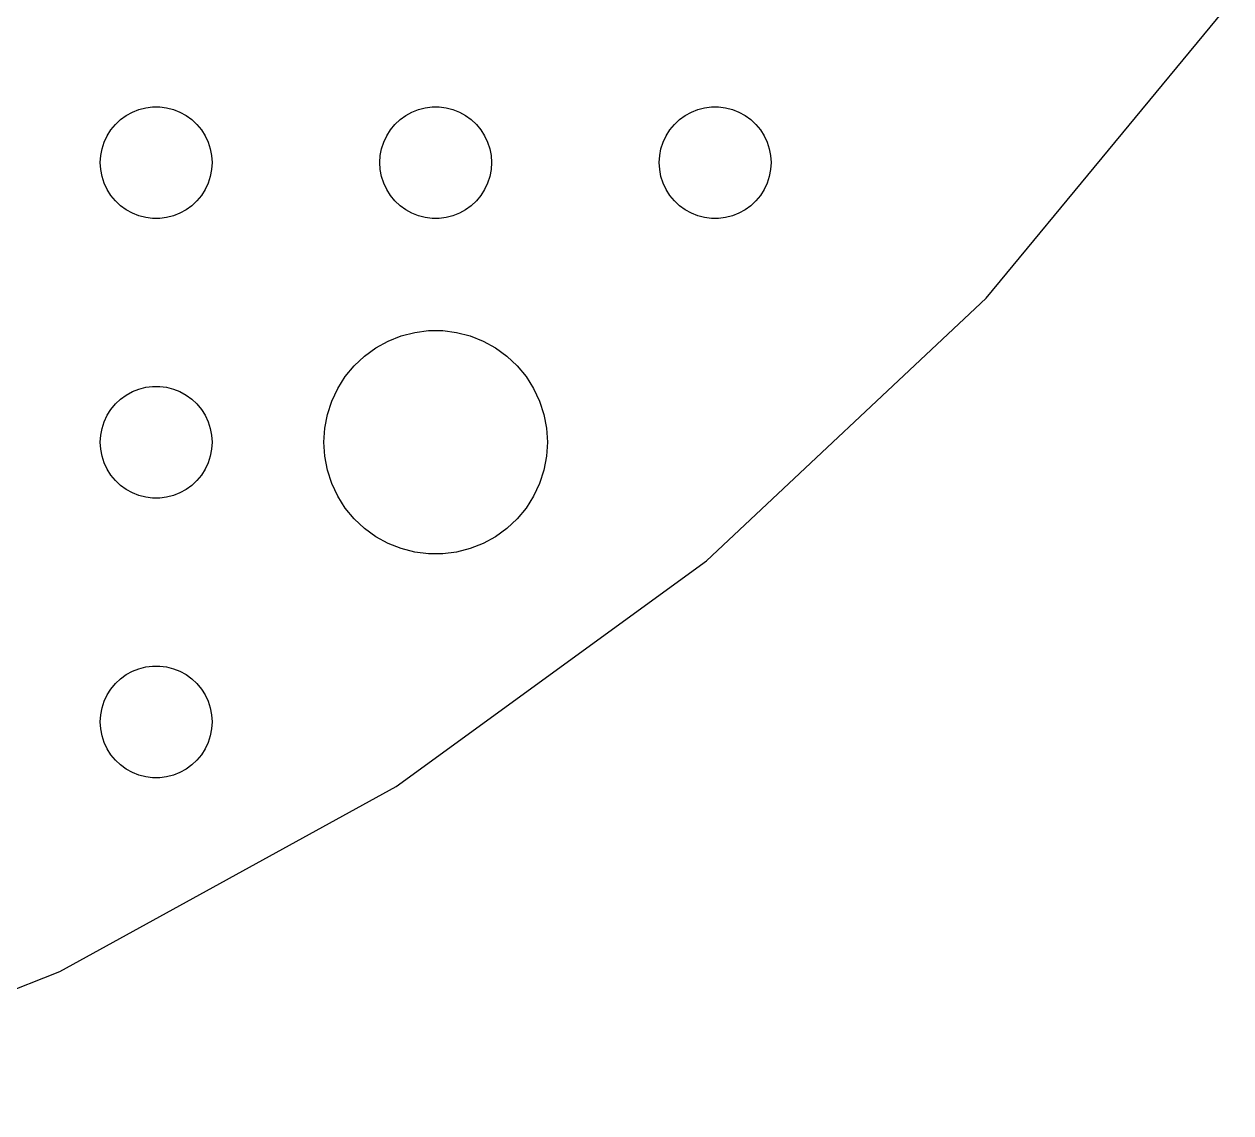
# Model space of a CAD drawing. Header units: metres. Extents: x -82 to 82, y -82 to 82.
# Drawn here: x 33.96 to 66.34, y -77.99 to -48.79 of the extents above; entities that cross this region are included whole.
import ezdxf

# ---------------------------------------------------------------- set-up
doc = ezdxf.new("R2010")
doc.units = ezdxf.units.M

msp = doc.modelspace()

# ---------------------------------------------------------------- linework, layer by layer
for p, q in [((59.7754, -56.1329), (66.3394, -48.1984)), ((36.6963, -51.2335), (36.8613, -51.1428)), ((36.8613, -51.1428), (37.0365, -51.0734)), ((37.0365, -51.0734), (37.2189, -51.0266)), ((37.2189, -51.0266), (37.4058, -51.003)), ((37.4058, -51.003), (37.5942, -51.003)), ((37.5942, -51.003), (37.7811, -51.0266)), ((37.7811, -51.0266), (37.9635, -51.0734)), ((37.9635, -51.0734), (38.1387, -51.1428)), ((38.1387, -51.1428), (38.3037, -51.2335)), ((44.1963, -51.2335), (44.3613, -51.1428)), ((44.3613, -51.1428), (44.5365, -51.0734)), ((44.5365, -51.0734), (44.7189, -51.0266)), ((44.7189, -51.0266), (44.9058, -51.003)), ((44.9058, -51.003), (45.0942, -51.003)), ((45.0942, -51.003), (45.2811, -51.0266)), ((45.2811, -51.0266), (45.4635, -51.0734)), ((45.4635, -51.0734), (45.6387, -51.1428)), ((45.6387, -51.1428), (45.8037, -51.2335)), ((51.6963, -51.2335), (51.8613, -51.1428)), ((51.8613, -51.1428), (52.0365, -51.0734)), ((52.0365, -51.0734), (52.2189, -51.0266)), ((52.2189, -51.0266), (52.4058, -51.003)), ((52.4058, -51.003), (52.5942, -51.003)), ((52.5942, -51.003), (52.7811, -51.0266)), ((52.7811, -51.0266), (52.9635, -51.0734)), ((52.9635, -51.0734), (53.1387, -51.1428)), ((53.1387, -51.1428), (53.3037, -51.2335)), ((36.2865, -51.6183), (36.4065, -51.4732)), ((36.4065, -51.4732), (36.5439, -51.3442)), ((36.5439, -51.3442), (36.6963, -51.2335)), ((38.3037, -51.2335), (38.4561, -51.3442)), ((38.4561, -51.3442), (38.5934, -51.4732)), ((38.5934, -51.4732), (38.7135, -51.6183)), ((43.7865, -51.6183), (43.9065, -51.4732)), ((43.9065, -51.4732), (44.0439, -51.3442)), ((44.0439, -51.3442), (44.1963, -51.2335)), ((45.8037, -51.2335), (45.9561, -51.3442)), ((45.9561, -51.3442), (46.0934, -51.4732)), ((46.0934, -51.4732), (46.2135, -51.6183)), ((51.2865, -51.6183), (51.4065, -51.4732)), ((51.4065, -51.4732), (51.5439, -51.3442)), ((51.5439, -51.3442), (51.6963, -51.2335)), ((53.3037, -51.2335), (53.4561, -51.3442)), ((53.4561, -51.3442), (53.5934, -51.4732)), ((53.5934, -51.4732), (53.7135, -51.6183)), ((36.1053, -51.9478), (36.1855, -51.7774)), ((36.1855, -51.7774), (36.2865, -51.6183)), ((38.7135, -51.6183), (38.8145, -51.7774)), ((38.8145, -51.7774), (38.8947, -51.9478)), ((43.6053, -51.9478), (43.6855, -51.7774)), ((43.6855, -51.7774), (43.7865, -51.6183)), ((46.2135, -51.6183), (46.3145, -51.7774)), ((46.3145, -51.7774), (46.3947, -51.9478)), ((51.1053, -51.9478), (51.1855, -51.7774)), ((51.1855, -51.7774), (51.2865, -51.6183)), ((53.7135, -51.6183), (53.8145, -51.7774)), ((53.8145, -51.7774), (53.8947, -51.9478)), ((36.0118, -52.312), (36.0471, -52.127)), ((36.0471, -52.127), (36.1053, -51.9478)), ((38.8947, -51.9478), (38.9529, -52.127)), ((38.9529, -52.127), (38.9882, -52.312)), ((43.5118, -52.312), (43.5471, -52.127)), ((43.5471, -52.127), (43.6053, -51.9478)), ((46.3947, -51.9478), (46.4529, -52.127)), ((46.4529, -52.127), (46.4882, -52.312)), ((51.0118, -52.312), (51.0471, -52.127)), ((51.0471, -52.127), (51.1053, -51.9478)), ((53.8947, -51.9478), (53.9529, -52.127)), ((53.9529, -52.127), (53.9882, -52.312)), ((36, -52.5), (36.0118, -52.312)), ((38.9882, -52.312), (39, -52.5)), ((43.5, -52.5), (43.5118, -52.312)), ((46.4882, -52.312), (46.5, -52.5)), ((51, -52.5), (51.0118, -52.312)), ((53.9882, -52.312), (54, -52.5)), ((36.0118, -52.688), (36, -52.5)), ((36.0471, -52.873), (36.0118, -52.688)), ((38.9882, -52.688), (38.9529, -52.873)), ((39, -52.5), (38.9882, -52.688)), ((43.5118, -52.688), (43.5, -52.5)), ((43.5471, -52.873), (43.5118, -52.688)), ((46.4882, -52.688), (46.4529, -52.873)), ((46.5, -52.5), (46.4882, -52.688)), ((51.0118, -52.688), (51, -52.5)), ((51.0471, -52.873), (51.0118, -52.688)), ((53.9882, -52.688), (53.9529, -52.873)), ((54, -52.5), (53.9882, -52.688)), ((36.1053, -53.0522), (36.0471, -52.873)), ((36.1855, -53.2226), (36.1053, -53.0522)), ((38.8947, -53.0522), (38.8145, -53.2226)), ((38.9529, -52.873), (38.8947, -53.0522)), ((43.6053, -53.0522), (43.5471, -52.873)), ((43.6855, -53.2226), (43.6053, -53.0522)), ((46.3947, -53.0522), (46.3145, -53.2226)), ((46.4529, -52.873), (46.3947, -53.0522)), ((51.1053, -53.0522), (51.0471, -52.873)), ((51.1855, -53.2226), (51.1053, -53.0522)), ((53.8947, -53.0522), (53.8145, -53.2226)), ((53.9529, -52.873), (53.8947, -53.0522)), ((36.2865, -53.3817), (36.1855, -53.2226)), ((36.4065, -53.5268), (36.2865, -53.3817)), ((38.7135, -53.3817), (38.5934, -53.5268)), ((38.8145, -53.2226), (38.7135, -53.3817)), ((43.7865, -53.3817), (43.6855, -53.2226)), ((43.9065, -53.5268), (43.7865, -53.3817)), ((46.2135, -53.3817), (46.0934, -53.5268)), ((46.3145, -53.2226), (46.2135, -53.3817)), ((51.2865, -53.3817), (51.1855, -53.2226)), ((51.4065, -53.5268), (51.2865, -53.3817)), ((53.7135, -53.3817), (53.5934, -53.5268)), ((53.8145, -53.2226), (53.7135, -53.3817)), ((36.5439, -53.6558), (36.4065, -53.5268)), ((36.6963, -53.7665), (36.5439, -53.6558)), ((38.4561, -53.6558), (38.3037, -53.7665)), ((38.5934, -53.5268), (38.4561, -53.6558)), ((44.0439, -53.6558), (43.9065, -53.5268)), ((44.1963, -53.7665), (44.0439, -53.6558)), ((45.9561, -53.6558), (45.8037, -53.7665)), ((46.0934, -53.5268), (45.9561, -53.6558)), ((51.5439, -53.6558), (51.4065, -53.5268)), ((51.6963, -53.7665), (51.5439, -53.6558)), ((53.4561, -53.6558), (53.3037, -53.7665)), ((53.5934, -53.5268), (53.4561, -53.6558)), ((36.8613, -53.8572), (36.6963, -53.7665)), ((37.0365, -53.9266), (36.8613, -53.8572)), ((37.2189, -53.9734), (37.0365, -53.9266)), ((37.4058, -53.997), (37.2189, -53.9734)), ((37.5942, -53.997), (37.4058, -53.997)), ((37.7811, -53.9734), (37.5942, -53.997)), ((37.9635, -53.9266), (37.7811, -53.9734)), ((38.1387, -53.8572), (37.9635, -53.9266)), ((38.3037, -53.7665), (38.1387, -53.8572)), ((44.3613, -53.8572), (44.1963, -53.7665)), ((44.5365, -53.9266), (44.3613, -53.8572)), ((44.7189, -53.9734), (44.5365, -53.9266)), ((44.9058, -53.997), (44.7189, -53.9734)), ((45.0942, -53.997), (44.9058, -53.997)), ((45.2811, -53.9734), (45.0942, -53.997)), ((45.4635, -53.9266), (45.2811, -53.9734)), ((45.6387, -53.8572), (45.4635, -53.9266)), ((45.8037, -53.7665), (45.6387, -53.8572)), ((51.8613, -53.8572), (51.6963, -53.7665)), ((52.0365, -53.9266), (51.8613, -53.8572)), ((52.2189, -53.9734), (52.0365, -53.9266)), ((52.4058, -53.997), (52.2189, -53.9734)), ((52.5942, -53.997), (52.4058, -53.997)), ((52.7811, -53.9734), (52.5942, -53.997)), ((52.9635, -53.9266), (52.7811, -53.9734)), ((53.1387, -53.8572), (52.9635, -53.9266)), ((53.3037, -53.7665), (53.1387, -53.8572)), ((52.2688, -63.1821), (59.7754, -56.1329)), ((43.3925, -57.467), (43.7227, -57.2855)), ((43.7227, -57.2855), (44.0729, -57.1468)), ((44.0729, -57.1468), (44.4379, -57.0531)), ((44.4379, -57.0531), (44.8116, -57.0059)), ((44.8116, -57.0059), (45.1884, -57.0059)), ((45.1884, -57.0059), (45.5621, -57.0531)), ((45.5621, -57.0531), (45.927, -57.1468)), ((45.927, -57.1468), (46.2773, -57.2855)), ((46.2773, -57.2855), (46.6075, -57.467)), ((43.0877, -57.6885), (43.3925, -57.467)), ((46.6075, -57.467), (46.9123, -57.6885)), ((42.5729, -58.2366), (42.8131, -57.9464)), ((42.8131, -57.9464), (43.0877, -57.6885)), ((46.9123, -57.6885), (47.1869, -57.9464)), ((47.1869, -57.9464), (47.427, -58.2366)), ((42.3711, -58.5547), (42.5729, -58.2366)), ((47.427, -58.2366), (47.6289, -58.5547)), ((36.8613, -58.6428), (37.0365, -58.5734)), ((37.0365, -58.5734), (37.2189, -58.5266)), ((37.2189, -58.5266), (37.4058, -58.503)), ((37.4058, -58.503), (37.5942, -58.503)), ((37.5942, -58.503), (37.7811, -58.5266)), ((37.7811, -58.5266), (37.9635, -58.5734)), ((37.9635, -58.5734), (38.1387, -58.6428)), ((42.2107, -58.8956), (42.3711, -58.5547)), ((47.6289, -58.5547), (47.7893, -58.8956)), ((36.4065, -58.9732), (36.5439, -58.8442)), ((36.5439, -58.8442), (36.6963, -58.7335)), ((36.6963, -58.7335), (36.8613, -58.6428)), ((38.1387, -58.6428), (38.3037, -58.7335)), ((38.3037, -58.7335), (38.4561, -58.8442)), ((38.4561, -58.8442), (38.5934, -58.9732)), ((42.0942, -59.2539), (42.2107, -58.8956)), ((47.7893, -58.8956), (47.9057, -59.2539)), ((36.1855, -59.2774), (36.2865, -59.1183)), ((36.2865, -59.1183), (36.4065, -58.9732)), ((38.5934, -58.9732), (38.7135, -59.1183)), ((38.7135, -59.1183), (38.8145, -59.2774)), ((42.0237, -59.624), (42.0942, -59.2539)), ((47.9057, -59.2539), (47.9763, -59.624)), ((36.0471, -59.627), (36.1053, -59.4478)), ((36.1053, -59.4478), (36.1855, -59.2774)), ((38.8145, -59.2774), (38.8947, -59.4478)), ((38.8947, -59.4478), (38.9529, -59.627)), ((36, -60), (36.0118, -59.812)), ((36.0118, -59.812), (36.0471, -59.627)), ((38.9529, -59.627), (38.9882, -59.812)), ((38.9882, -59.812), (39, -60)), ((42, -60), (42.0237, -59.624)), ((47.9763, -59.624), (48, -60)), ((36.0118, -60.188), (36, -60)), ((36.0471, -60.373), (36.0118, -60.188)), ((38.9882, -60.188), (38.9529, -60.373)), ((39, -60), (38.9882, -60.188)), ((42.0237, -60.376), (42, -60)), ((48, -60), (47.9763, -60.376)), ((36.1053, -60.5522), (36.0471, -60.373)), ((36.1855, -60.7226), (36.1053, -60.5522)), ((38.8947, -60.5522), (38.8145, -60.7226)), ((38.9529, -60.373), (38.8947, -60.5522)), ((42.0942, -60.7461), (42.0237, -60.376)), ((47.9763, -60.376), (47.9057, -60.7461)), ((36.2865, -60.8817), (36.1855, -60.7226)), ((38.8145, -60.7226), (38.7135, -60.8817)), ((42.2107, -61.1044), (42.0942, -60.7461)), ((47.9057, -60.7461), (47.7893, -61.1044)), ((36.4065, -61.0268), (36.2865, -60.8817)), ((36.5439, -61.1558), (36.4065, -61.0268)), ((36.6963, -61.2665), (36.5439, -61.1558)), ((38.4561, -61.1558), (38.3037, -61.2665)), ((38.5934, -61.0268), (38.4561, -61.1558)), ((38.7135, -60.8817), (38.5934, -61.0268)), ((42.3711, -61.4453), (42.2107, -61.1044)), ((47.7893, -61.1044), (47.6289, -61.4453)), ((36.8613, -61.3572), (36.6963, -61.2665)), ((37.0365, -61.4266), (36.8613, -61.3572)), ((37.2189, -61.4734), (37.0365, -61.4266)), ((37.4058, -61.497), (37.2189, -61.4734)), ((37.5942, -61.497), (37.4058, -61.497)), ((37.7811, -61.4734), (37.5942, -61.497)), ((37.9635, -61.4266), (37.7811, -61.4734)), ((38.1387, -61.3572), (37.9635, -61.4266)), ((38.3037, -61.2665), (38.1387, -61.3572)), ((42.5729, -61.7634), (42.3711, -61.4453)), ((47.6289, -61.4453), (47.427, -61.7634)), ((42.8131, -62.0536), (42.5729, -61.7634)), ((47.427, -61.7634), (47.1869, -62.0536)), ((43.0877, -62.3115), (42.8131, -62.0536)), ((47.1869, -62.0536), (46.9123, -62.3115)), ((43.3925, -62.533), (43.0877, -62.3115)), ((46.9123, -62.3115), (46.6075, -62.533)), ((43.7227, -62.7145), (43.3925, -62.533)), ((44.0729, -62.8532), (43.7227, -62.7145)), ((46.2773, -62.7145), (45.927, -62.8532)), ((46.6075, -62.533), (46.2773, -62.7145)), ((44.4379, -62.9469), (44.0729, -62.8532)), ((44.8116, -62.9941), (44.4379, -62.9469)), ((45.1884, -62.9941), (44.8116, -62.9941)), ((45.5621, -62.9469), (45.1884, -62.9941)), ((45.927, -62.8532), (45.5621, -62.9469)), ((43.9378, -69.2349), (52.2688, -63.1821)), ((37.0365, -66.0734), (37.2189, -66.0266)), ((37.2189, -66.0266), (37.4058, -66.003)), ((37.4058, -66.003), (37.5942, -66.003)), ((37.5942, -66.003), (37.7811, -66.0266)), ((37.7811, -66.0266), (37.9635, -66.0734)), ((36.4065, -66.4732), (36.5439, -66.3442)), ((36.5439, -66.3442), (36.6963, -66.2335)), ((36.6963, -66.2335), (36.8613, -66.1428)), ((36.8613, -66.1428), (37.0365, -66.0734)), ((37.9635, -66.0734), (38.1387, -66.1428)), ((38.1387, -66.1428), (38.3037, -66.2335)), ((38.3037, -66.2335), (38.4561, -66.3442)), ((38.4561, -66.3442), (38.5934, -66.4732)), ((36.1855, -66.7774), (36.2865, -66.6183)), ((36.2865, -66.6183), (36.4065, -66.4732)), ((38.5934, -66.4732), (38.7135, -66.6183)), ((38.7135, -66.6183), (38.8145, -66.7774)), ((36.0471, -67.127), (36.1053, -66.9478)), ((36.1053, -66.9478), (36.1855, -66.7774)), ((38.8145, -66.7774), (38.8947, -66.9478)), ((38.8947, -66.9478), (38.9529, -67.127)), ((36, -67.5), (36.0118, -67.312)), ((36.0118, -67.312), (36.0471, -67.127)), ((38.9529, -67.127), (38.9882, -67.312)), ((38.9882, -67.312), (39, -67.5)), ((36.0118, -67.688), (36, -67.5)), ((39, -67.5), (38.9882, -67.688)), ((36.0471, -67.873), (36.0118, -67.688)), ((36.1053, -68.0522), (36.0471, -67.873)), ((38.9529, -67.873), (38.8947, -68.0522)), ((38.9882, -67.688), (38.9529, -67.873)), ((36.1855, -68.2226), (36.1053, -68.0522)), ((36.2865, -68.3817), (36.1855, -68.2226)), ((38.8145, -68.2226), (38.7135, -68.3817)), ((38.8947, -68.0522), (38.8145, -68.2226)), ((36.4065, -68.5268), (36.2865, -68.3817)), ((36.5439, -68.6558), (36.4065, -68.5268)), ((38.5934, -68.5268), (38.4561, -68.6558)), ((38.7135, -68.3817), (38.5934, -68.5268)), ((36.6963, -68.7665), (36.5439, -68.6558)), ((36.8613, -68.8572), (36.6963, -68.7665)), ((37.0365, -68.9266), (36.8613, -68.8572)), ((37.2189, -68.9734), (37.0365, -68.9266)), ((37.4058, -68.997), (37.2189, -68.9734)), ((37.7811, -68.9734), (37.5942, -68.997)), ((37.9635, -68.9266), (37.7811, -68.9734)), ((38.1387, -68.8572), (37.9635, -68.9266)), ((38.3037, -68.7665), (38.1387, -68.8572)), ((38.4561, -68.6558), (38.3037, -68.7665)), ((34.9139, -74.1958), (43.9378, -69.2349)), ((37.5942, -68.997), (37.4058, -68.997)), ((25.3394, -77.9866), (34.9139, -74.1958))]:
    msp.add_line(p, q)

doc.saveas('drawing.dxf')
